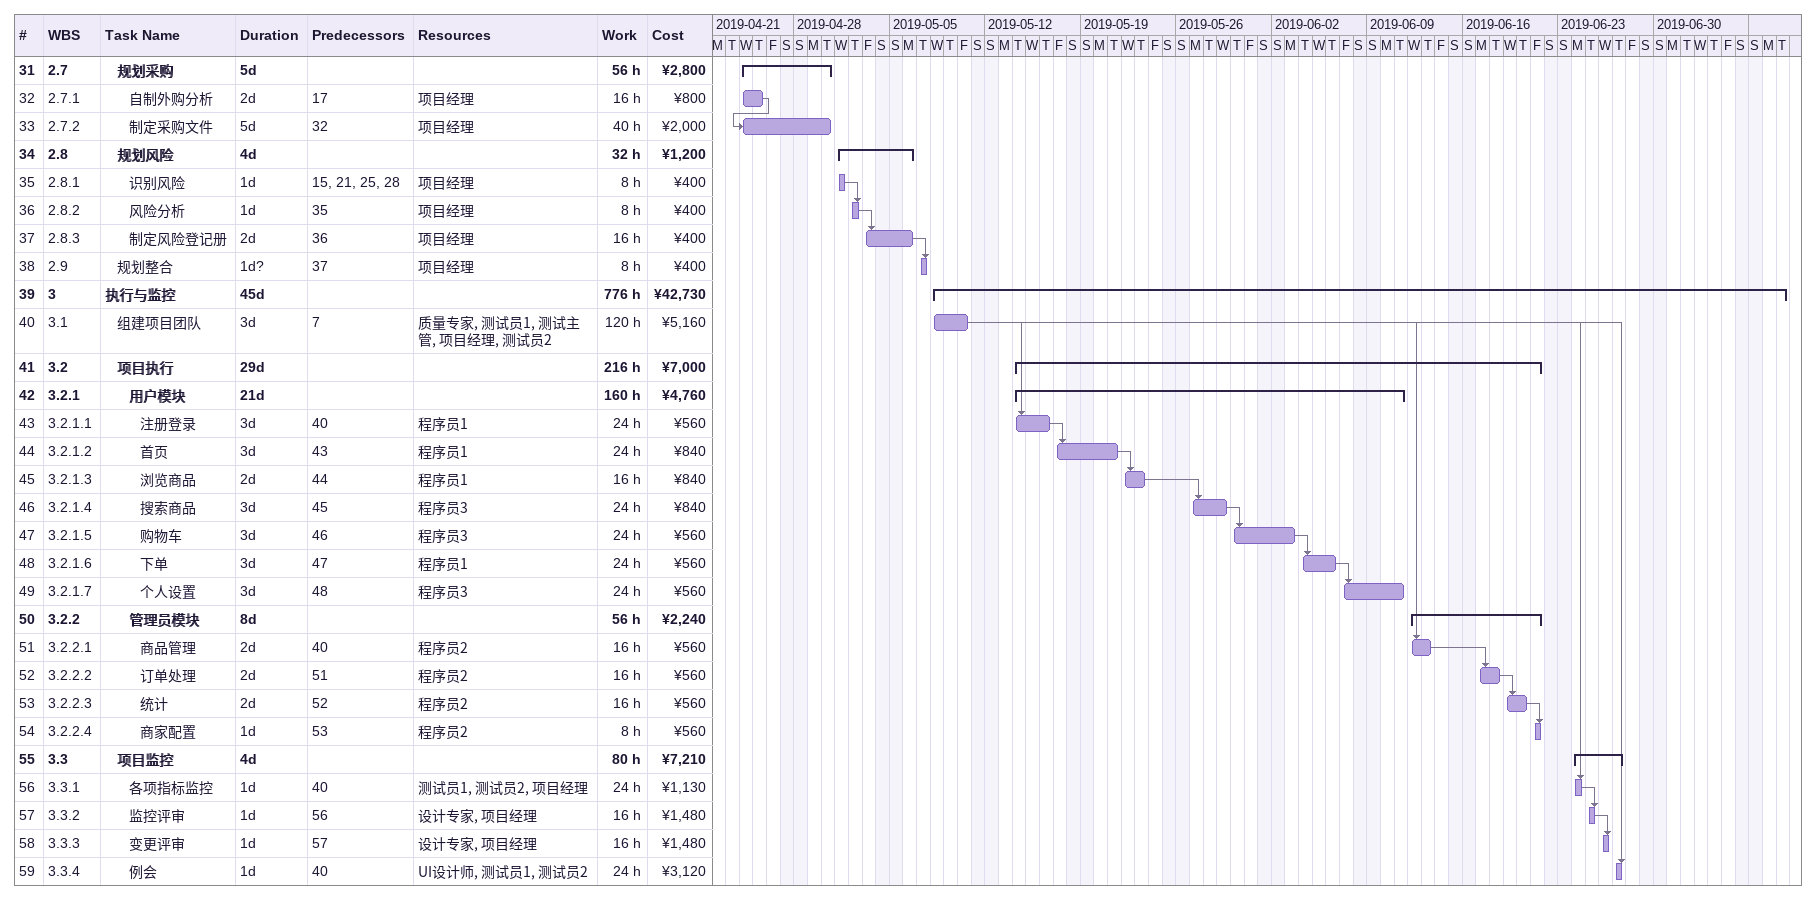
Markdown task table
| ID | WBS | Task | Duration | Start | Finish | Predecessors | Resources | Work (h) | Cost (¥) |
|---|---|---|---|---|---|---|---|---|---|
| 31 | 2.7 | **规划采购** | 5d | 2019-04-24 | 2019-04-30 |  |  | 56 | 2800 |
| 32 | 2.7.1 | 自制外购分析 | 2d | 2019-04-24 | 2019-04-25 | 17 | 项目经理 | 16 | 800 |
| 33 | 2.7.2 | 制定采购文件 | 5d | 2019-04-24 | 2019-04-30 | 32 | 项目经理 | 40 | 2000 |
| 34 | 2.8 | **规划风险** | 4d | 2019-05-01 | 2019-05-06 |  |  | 32 | 1200 |
| 35 | 2.8.1 | 识别风险 | 1d | 2019-05-01 | 2019-05-01 | 15, 21, 25, 28 | 项目经理 | 8 | 400 |
| 36 | 2.8.2 | 风险分析 | 1d | 2019-05-02 | 2019-05-02 | 35 | 项目经理 | 8 | 400 |
| 37 | 2.8.3 | 制定风险登记册 | 2d | 2019-05-03 | 2019-05-06 | 36 | 项目经理 | 16 | 400 |
| 38 | 2.9 | 规划整合 | 1d? | 2019-05-07 | 2019-05-07 | 37 | 项目经理 | 8 | 400 |
| 39 | 3 | **执行与监控** | 45d | 2019-05-08 | 2019-07-09 |  |  | 776 | 42730 |
| 40 | 3.1 | 组建项目团队 | 3d | 2019-05-08 | 2019-05-10 | 7 | 质量专家, 测试员1, 测试主管, 项目经理, 测试员2 | 120 | 5160 |
| 41 | 3.2 | **项目执行** | 29d | 2019-05-14 | 2019-06-21 |  |  | 216 | 7000 |
| 42 | 3.2.1 | **用户模块** | 21d | 2019-05-14 | 2019-06-11 |  |  | 160 | 4760 |
| 43 | 3.2.1.1 | 注册登录 | 3d | 2019-05-14 | 2019-05-16 | 40 | 程序员1 | 24 | 560 |
| 44 | 3.2.1.2 | 首页 | 3d | 2019-05-17 | 2019-05-21 | 43 | 程序员1 | 24 | 840 |
| 45 | 3.2.1.3 | 浏览商品 | 2d | 2019-05-22 | 2019-05-23 | 44 | 程序员1 | 16 | 840 |
| 46 | 3.2.1.4 | 搜索商品 | 3d | 2019-05-27 | 2019-05-29 | 45 | 程序员3 | 24 | 840 |
| 47 | 3.2.1.5 | 购物车 | 3d | 2019-05-30 | 2019-06-03 | 46 | 程序员3 | 24 | 560 |
| 48 | 3.2.1.6 | 下单 | 3d | 2019-06-04 | 2019-06-06 | 47 | 程序员1 | 24 | 560 |
| 49 | 3.2.1.7 | 个人设置 | 3d | 2019-06-07 | 2019-06-11 | 48 | 程序员3 | 24 | 560 |
| 50 | 3.2.2 | **管理员模块** | 8d | 2019-06-12 | 2019-06-21 |  |  | 56 | 2240 |
| 51 | 3.2.2.1 | 商品管理 | 2d | 2019-06-12 | 2019-06-13 | 40 | 程序员2 | 16 | 560 |
| 52 | 3.2.2.2 | 订单处理 | 2d | 2019-06-17 | 2019-06-18 | 51 | 程序员2 | 16 | 560 |
| 53 | 3.2.2.3 | 统计 | 2d | 2019-06-19 | 2019-06-20 | 52 | 程序员2 | 16 | 560 |
| 54 | 3.2.2.4 | 商家配置 | 1d | 2019-06-21 | 2019-06-21 | 53 | 程序员2 | 8 | 560 |
| 55 | 3.3 | **项目监控** | 4d | 2019-06-24 | 2019-06-27 |  |  | 80 | 7210 |
| 56 | 3.3.1 | 各项指标监控 | 1d | 2019-06-24 | 2019-06-24 | 40 | 测试员1, 测试员2, 项目经理 | 24 | 1130 |
| 57 | 3.3.2 | 监控评审 | 1d | 2019-06-25 | 2019-06-25 | 56 | 设计专家, 项目经理 | 16 | 1480 |
| 58 | 3.3.3 | 变更评审 | 1d | 2019-06-26 | 2019-06-26 | 57 | 设计专家, 项目经理 | 16 | 1480 |
| 59 | 3.3.4 | 例会 | 1d | 2019-06-27 | 2019-06-27 | 40 | UI设计师, 测试员1, 测试员2 | 24 | 3120 |
